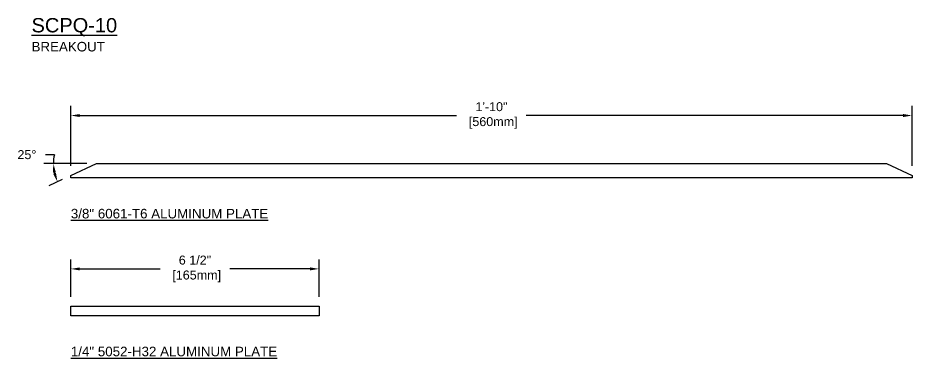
# Model space of a CAD drawing. Header units: inches. Extents: x -4 to 71.2, y -3.7 to 11.
# Drawn here: x 47.8 to 71.21, y 0.76 to 9.68 of the extents above; entities that cross this region are included whole.
import ezdxf

# ---------------------------------------------------------------- set-up
doc = ezdxf.new("R2010")
doc.units = ezdxf.units.IN
doc.header["$LTSCALE"] = 0.25
doc.header["$MEASUREMENT"] = 0
for name, color, linetype in [('Dimensions', 3, 'Continuous'), ('Metals', 7, 'Continuous'), ('Text', 2, 'Continuous')]:
    doc.layers.add(name, color=color, linetype=linetype)
doc.styles.add('ARIAL', font='arial.ttf')
doc.dimstyles.new('ARIAL', dxfattribs={"dimscale": 2, "dimtxt": 0.1175, "dimasz": 0.1175, "dimexe": 0.125, "dimexo": 0.125, "dimgap": 0.125, "dimtad": 0, "dimtih": 1, "dimtoh": 1, "dimdec": 4, "dimzin": 0, "dimdsep": 46, "dimlunit": 4, "dimtxsty": 'ARIAL', "dimcen": 0.09, "dimadec": 0, "dimazin": 0, "dimtfac": 1, "dimtdec": 4, "dimtofl": 0, "dimtmove": 0, "dimatfit": 3, "dimfxl": 0, "dimfrac": 2, "dimtolj": 1, "dimtzin": 0, "dimarcsym": 0})

# ---------------------------------------------------------------- blocks, each defined once
blk = doc.blocks.new('*D7')
at = {"layer": 'Defpoints', "color": 0}
for p in [(71.212, 7.123), (49.182, 5.549), (71.212, 5.549)]:
    blk.add_point(p, dxfattribs=at)
at = {"layer": 'Dimensions', "color": 0, "lineweight": -2}
for p, q in [((49.182, 5.799), (49.182, 7.373)), ((71.212, 5.799), (71.212, 7.373)), ((49.417, 7.123), (59.284, 7.123)), ((70.977, 7.123), (61.109, 7.123))]:
    blk.add_line(p, q, dxfattribs=at)
at = {"layer": 'Dimensions', "color": 0}
for points in [[(49.417, 7.162), (49.417, 7.083), (49.182, 7.123)], [(70.977, 7.162), (70.977, 7.083), (71.212, 7.123)]]:
    blk.add_solid(points, dxfattribs=at)
at = {"layer": 'Dimensions', "color": 0, "insert": (60.197, 7.123), "char_height": 0.235, "attachment_point": 5, "style": 'ARIAL'}
blk.add_mtext('\\A1;1\'-10"\\P [560mm]', dxfattribs=at)
blk = doc.blocks.new('*D8')
at = {"layer": 'Defpoints', "color": 0}
for p in [(55.682, 3.099), (49.182, 2.12), (55.682, 2.12)]:
    blk.add_point(p, dxfattribs=at)
at = {"layer": 'Dimensions', "color": 0, "lineweight": -2}
for p, q in [((49.182, 2.37), (49.182, 3.349)), ((55.682, 2.37), (55.682, 3.349)), ((49.417, 3.099), (51.52, 3.099)), ((55.447, 3.099), (53.345, 3.099))]:
    blk.add_line(p, q, dxfattribs=at)
at = {"layer": 'Dimensions', "color": 0}
for points in [[(49.417, 3.138), (49.417, 3.06), (49.182, 3.099)], [(55.447, 3.138), (55.447, 3.06), (55.682, 3.099)]]:
    blk.add_solid(points, dxfattribs=at)
at = {"layer": 'Dimensions', "color": 0, "insert": (52.432, 3.099), "char_height": 0.235, "attachment_point": 5, "style": 'ARIAL'}
blk.add_mtext('\\A1;6 1/2"\\P [165mm]', dxfattribs=at)
blk = doc.blocks.new('*D16')
at = {"layer": 'Defpoints', "color": 0}
for p in [(49.853, 5.861), (49.853, 5.861), (70.541, 5.861), (48.773, 5.538), (49.182, 5.549)]:
    blk.add_point(p, dxfattribs=at)
at = {"layer": 'Dimensions', "color": 0, "lineweight": -2}
for p, q in [((48.75, 6.095), (48.515, 6.095)), ((49.603, 5.861), (48.475, 5.861)), ((48.956, 5.443), (48.605, 5.279))]:
    blk.add_line(p, q, dxfattribs=at)
for start, end in [(168.0348, 180), (191.9652, 193.0348)]:
    blk.add_arc((49.853, 5.861), 1.127, start, end, dxfattribs=at)
at = {"layer": 'Dimensions', "color": 0}
for points in [[(48.711, 5.624), (48.789, 5.632), (48.725, 5.861)], [(48.792, 5.62), (48.718, 5.594), (48.831, 5.385)]]:
    blk.add_solid(points, dxfattribs=at)
at = {"layer": 'Dimensions', "color": 0, "insert": (48.032, 6.095), "char_height": 0.235, "attachment_point": 5, "style": 'ARIAL'}
blk.add_mtext('\\A1;25°', dxfattribs=at)

msp = doc.modelspace()

# ---------------------------------------------------------------- linework, layer by layer
at = {"layer": 'Metals'}
for points in [[(49.85283, 5.8613), (70.54087, 5.8613), (71.21156, 5.54856), (71.21156, 5.4863), (49.18215, 5.4863), (49.18215, 5.54856)], [(55.68215, 1.87041), (49.18215, 1.87041), (49.18215, 2.12041), (55.68215, 2.12041)]]:
    msp.add_lwpolyline(points, close=True, dxfattribs=at)

# ---------------------------------------------------------------- texts
at = {"layer": 'Text', "style": 'ARIAL'}
for s, insert, char_height, width, attachment_point in [('{\\LSCPQ-10\\P\\H0.6667x;\\lBREAKOUT}', (48.15298, 9.67868), 0.375, 7.9038738, 1), ('{\\L3/8" 6061-T6 ALUMINUM PLATE}', (49.18215, 4.54725), 0.25, 5.3912441, 4), ('{\\L1/4" 5052-H32 ALUMINUM PLATE}', (49.18215, 0.93135), 0.25, 5.3912441, 4)]:
    msp.add_mtext(s, dxfattribs=dict(at, insert=insert, char_height=char_height, width=width, attachment_point=attachment_point))

# ---------------------------------------------------------------- dimensions: what is measured, and where the dimension line sits
at = {"layer": 'Dimensions'}
for base, p1, p2, picture, middle in [((71.21156, 7.12264), (49.18215, 5.54856), (71.21156, 5.54856), '*D7', (60.19685, 7.12264)), ((55.68215, 3.09918), (49.18215, 2.12041), (55.68215, 2.12041), '*D8', (52.43215, 3.09918))]:
    dim = msp.add_linear_dim(base=base, p1=p1, p2=p2, dimstyle='ARIAL', override={"dimpost": '\\X'}, dxfattribs=at)
    dim.commit()
    dim.dimension.update_dxf_attribs({"geometry": picture, "text_midpoint": middle, "dimtype": 160})
dim = msp.add_angular_dim_2l(base=(48.77285, 5.53798), line1=((49.85283, 5.8613), (70.54087, 5.8613)), line2=((49.18215, 5.54856), (49.85283, 5.8613)), dimstyle='ARIAL', override={"dimpost": '\\X'}, dxfattribs=at)
dim.commit()
dim.dimension.update_dxf_attribs({"geometry": '*D16', "text_midpoint": (48.03246, 6.09502)})

doc.saveas('drawing.dxf')
